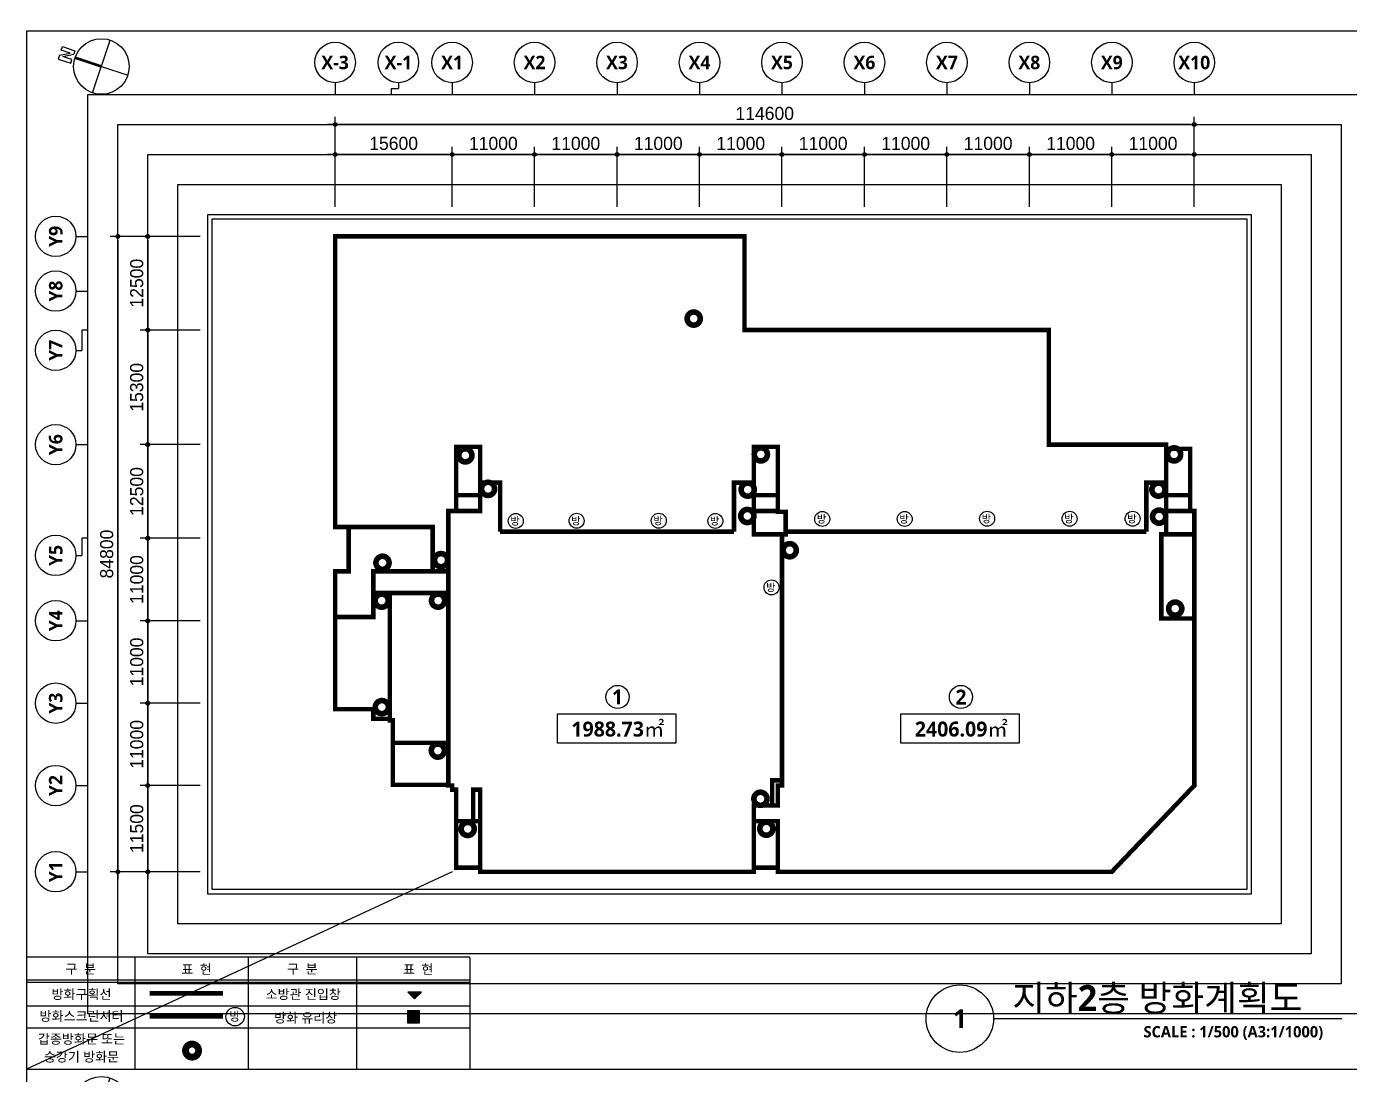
# Model space of a CAD drawing. Header units: millimetres. Extents: x 10000 to 828884, y 10000 to 287646.
# Drawn here: x 10000 to 186481, y 147769 to 287646 of the extents above; entities that cross this region are included whole.
import ezdxf
from ezdxf.enums import TextEntityAlignment as Align

# ---------------------------------------------------------------- set-up
doc = ezdxf.new("R2010")
doc.units = ezdxf.units.MM
doc.header["$LTSCALE"] = 800
doc.header["$MEASUREMENT"] = 0
doc.header["$PDSIZE"] = -5
doc.linetypes.add('HID', pattern=[2, 1.1, -0.9])
doc.linetypes.add('STD_HIDDEN', pattern=[3, 2, -1])
doc.layers.get('0').update_dxf_attribs({"linetype": 'CONTINUOUS'})
doc.layers.get('Defpoints').update_dxf_attribs({"color": 161, "linetype": 'CONTINUOUS'})
for name, color, linetype in [('A-ANNO-GRA1', 7, 'CONTINUOUS'), ('A-ANNO-NORT', 7, 'CONTINUOUS'), ('A-ANNO-NOTE', 7, 'CONTINUOUS'), ('A-ANNO-TEXT1', 7, 'CONTINUOUS'), ('A-ANNO-TEXT2', 3, 'CONTINUOUS'), ('A-ANNO-TITL', 7, 'CONTINUOUS'), ('A-CODE-FIRL', 2, 'CONTINUOUS'), ('A-CODE-FIRL2', 1, 'CONTINUOUS'), ('A-ST-AXIS-BUB', 7, 'CONTINUOUS'), ('A-ST-AXIS-DIM', 7, 'CONTINUOUS'), ('A-TEXT-면적', 3, 'CONTINUOUS'), ('AA-XXXX-TXT1', 2, 'CONTINUOUS'), ('T', 3, 'CONTINUOUS'), ('X-SEC-종$0$A-ST-AXIS-BUB', 7, 'CONTINUOUS'), ('방화구획', 2, 'CONTINUOUS'), ('방화스크린셔터', 1, 'STD_HIDDEN'), ('방화유리창', 4, 'CONTINUOUS')]:
    doc.layers.add(name, color=color, linetype=linetype)
for name, color, linetype, plot in [('Defpoint', 161, 'CONTINUOUS', False), ('G(그리드1)', 185, 'CONTINUOUS', False), ('G(그리드2)', 235, 'CONTINUOUS', False)]:
    doc.layers.add(name, color=color, linetype=linetype, plot=plot)
doc.styles.add('SH_대대리576', font='')
doc.styles.get("Standard").update_dxf_attribs({"font": 'SYMBOL'})
doc.styles.get('SH_대대리576').set_extended_font_data('NanumGothic', bold=True)
doc.dimstyles.new('SHP 500', dxfattribs={"dimscale": 500, "dimtxt": 3.5, "dimasz": 1, "dimexe": 2, "dimexo": 2, "dimgap": 1, "dimtad": 1, "dimdec": 0, "dimzin": 0, "dimdsep": 46, "dimblk": 'DIMDOT', "dimcen": 0.09, "dimclrd": 256, "dimclre": 256, "dimclrt": 3, "dimadec": 0, "dimazin": 1, "dimtfac": 1, "dimtdec": 0, "dimtix": 1, "dimtmove": 2, "dimatfit": 0, "dimldrblk": 'DIMDOT', "dimfxl": 1, "dimtolj": 1, "dimtzin": 0, "dimlwd": -1, "dimlwe": -1, "dimarcsym": 0})

# ---------------------------------------------------------------- blocks, each defined once
blk = doc.blocks.new('dr-sy-018-D-M')
at = {"layer": 'A-ANNO-NORT'}
for p, q in [((-1, 16.4), (-2.5, 16.4)), ((-2.5, 16.4), (-2.5, 11.4)), ((-1, 16.4), (1, 12.8)), ((-1, 15.09), (1.05, 11.4)), ((-1, 11.4), (-1, 15.09)), ((1, 12.8), (1, 16.4)), ((1, 16.4), (2.5, 16.4)), ((2.5, 16.4), (2.5, 11.4)), ((-2.5, 11.4), (-1, 11.4)), ((2.5, 11.4), (1.05, 11.4)), ((-10.5, 0), (10.5, 0)), ((0, 0), (0, -10.5))]:
    blk.add_line(p, q, dxfattribs=at)
at = {"layer": 'A-ANNO-NORT', "const_width": 1}
blk.add_lwpolyline([(0, 10.5), (0, 0)], dxfattribs=at)
at = {"layer": 'A-ANNO-NORT'}
blk.add_circle((0, 0), 10.5, dxfattribs=at)
blk = doc.blocks.new('*U4373')
at = {"layer": 'A-ANNO-TITL'}
blk.add_line((0, 0), (4647, 0), dxfattribs=at)
blk.add_circle((-450, 0), 450, dxfattribs=at)
at = {"layer": 'AA-XXXX-TXT1', "style": 'SH_대대리576'}
blk.add_attdef('DWG.TITLE', (250, 100), '', height=350, dxfattribs=at)
at = {"layer": 'AA-XXXX-TXT1', "color": 7, "style": 'SH_대대리576'}
blk.add_attdef('NO1', text='', height=300, dxfattribs=at).set_placement((-450, 0), align=Align.MIDDLE)
at = {"layer": 'AA-XXXX-TXT1', "style": 'SH_대대리576'}
blk.add_attdef('SCALE', text='', height=150, dxfattribs=at).set_placement((4397, -100), align=Align.TOP_RIGHT)
blk = doc.blocks.new('G$CBA52A250')
at = {"layer": 'A-ST-AXIS-BUB'}
for p, q in [((1177, 0), (1177, 525)), ((1177, 525), (1800, 525)), ((1800, 1050), (1800, 525))]:
    blk.add_line(p, q, dxfattribs=at)
blk.add_circle((1800, 2850), 1800, dxfattribs=at)
blk = doc.blocks.new('DIMDOT')
at = {"color": 0}
blk.add_line((-2, 0), (2, 0), dxfattribs=at)
for radius in [0.5, 0.25]:
    blk.add_circle((0, 0), radius, dxfattribs=at)
blk = doc.blocks.new('*D4920')
at = {"layer": 'A-ST-AXIS-DIM'}
for p, q in [((33175, 259634), (21175, 259634)), ((22175, 259134), (22175, 175334)), ((33175, 174834), (21175, 174834))]:
    blk.add_line(p, q, dxfattribs=at)
at = {"layer": 'Defpoints', "color": 0}
for p in [(34175, 259634), (22175, 174834), (34175, 174834)]:
    blk.add_point(p, dxfattribs=at)
at = {"layer": 'A-ST-AXIS-DIM', "linetype": 'ByBlock', "xscale": 500, "yscale": 500, "zscale": 500}
for p, rotation in [((22175, 259634), 90), ((22175, 174834), 270)]:
    blk.add_blockref('DIMDOT', p, dxfattribs=dict(at, rotation=rotation))
at = {"layer": 'A-ST-AXIS-DIM', "color": 3, "insert": (20709, 217234), "char_height": 1750, "attachment_point": 5, "rotation": 90}
blk.add_mtext('\\A1;84800', dxfattribs=at)
blk = doc.blocks.new('*D4921')
at = {"layer": 'A-ST-AXIS-DIM'}
for p, q in [((33175, 186334), (25175, 186334)), ((26175, 185834), (26175, 175334)), ((33175, 174834), (25175, 174834))]:
    blk.add_line(p, q, dxfattribs=at)
at = {"layer": 'Defpoints', "color": 0}
for p in [(34175, 186334), (26175, 174834), (34175, 174834)]:
    blk.add_point(p, dxfattribs=at)
at = {"layer": 'A-ST-AXIS-DIM', "linetype": 'ByBlock', "xscale": 500, "yscale": 500, "zscale": 500}
for p, rotation in [((26175, 186334), 90), ((26175, 174834), 270)]:
    blk.add_blockref('DIMDOT', p, dxfattribs=dict(at, rotation=rotation))
at = {"layer": 'A-ST-AXIS-DIM', "color": 3, "insert": (24713, 180584), "char_height": 1750, "attachment_point": 5, "rotation": 90}
blk.add_mtext('\\A1;11500', dxfattribs=at)
blk = doc.blocks.new('*D4922')
at = {"layer": 'A-ST-AXIS-DIM'}
for p, q in [((33175, 197334), (25175, 197334)), ((26175, 196834), (26175, 186834)), ((33175, 186334), (25175, 186334))]:
    blk.add_line(p, q, dxfattribs=at)
at = {"layer": 'Defpoints', "color": 0}
for p in [(34175, 197334), (26175, 186334), (34175, 186334)]:
    blk.add_point(p, dxfattribs=at)
at = {"layer": 'A-ST-AXIS-DIM', "linetype": 'ByBlock', "xscale": 500, "yscale": 500, "zscale": 500}
for p, rotation in [((26175, 197334), 90), ((26175, 186334), 270)]:
    blk.add_blockref('DIMDOT', p, dxfattribs=dict(at, rotation=rotation))
at = {"layer": 'A-ST-AXIS-DIM', "color": 3, "insert": (24715, 191834), "char_height": 1750, "attachment_point": 5, "rotation": 90}
blk.add_mtext('\\A1;11000', dxfattribs=at)
blk = doc.blocks.new('*D4923')
at = {"layer": 'A-ST-AXIS-DIM'}
for p, q in [((33175, 208334), (25175, 208334)), ((26175, 207834), (26175, 197834)), ((33175, 197334), (25175, 197334))]:
    blk.add_line(p, q, dxfattribs=at)
at = {"layer": 'Defpoints', "color": 0}
for p in [(34175, 208334), (26175, 197334), (34175, 197334)]:
    blk.add_point(p, dxfattribs=at)
at = {"layer": 'A-ST-AXIS-DIM', "linetype": 'ByBlock', "xscale": 500, "yscale": 500, "zscale": 500}
for p, rotation in [((26175, 208334), 90), ((26175, 197334), 270)]:
    blk.add_blockref('DIMDOT', p, dxfattribs=dict(at, rotation=rotation))
at = {"layer": 'A-ST-AXIS-DIM', "color": 3, "insert": (24715, 202834), "char_height": 1750, "attachment_point": 5, "rotation": 90}
blk.add_mtext('\\A1;11000', dxfattribs=at)
blk = doc.blocks.new('*D4924')
at = {"layer": 'A-ST-AXIS-DIM'}
for p, q in [((33175, 219334), (25175, 219334)), ((26175, 218834), (26175, 208834)), ((33175, 208334), (25175, 208334))]:
    blk.add_line(p, q, dxfattribs=at)
at = {"layer": 'Defpoints', "color": 0}
for p in [(34175, 219334), (26175, 208334), (34175, 208334)]:
    blk.add_point(p, dxfattribs=at)
at = {"layer": 'A-ST-AXIS-DIM', "linetype": 'ByBlock', "xscale": 500, "yscale": 500, "zscale": 500}
for p, rotation in [((26175, 219334), 90), ((26175, 208334), 270)]:
    blk.add_blockref('DIMDOT', p, dxfattribs=dict(at, rotation=rotation))
at = {"layer": 'A-ST-AXIS-DIM', "color": 3, "insert": (24715, 213834), "char_height": 1750, "attachment_point": 5, "rotation": 90}
blk.add_mtext('\\A1;11000', dxfattribs=at)
blk = doc.blocks.new('*D4925')
at = {"layer": 'A-ST-AXIS-DIM'}
for p, q in [((33175, 231834), (25175, 231834)), ((26175, 231334), (26175, 219834)), ((33175, 219334), (25175, 219334))]:
    blk.add_line(p, q, dxfattribs=at)
at = {"layer": 'Defpoints', "color": 0}
for p in [(34175, 231834), (26175, 219334), (34175, 219334)]:
    blk.add_point(p, dxfattribs=at)
at = {"layer": 'A-ST-AXIS-DIM', "linetype": 'ByBlock', "xscale": 500, "yscale": 500, "zscale": 500}
for p, rotation in [((26175, 231834), 90), ((26175, 219334), 270)]:
    blk.add_blockref('DIMDOT', p, dxfattribs=dict(at, rotation=rotation))
at = {"layer": 'A-ST-AXIS-DIM', "color": 3, "insert": (24711, 225584), "char_height": 1750, "attachment_point": 5, "rotation": 90}
blk.add_mtext('\\A1;12500', dxfattribs=at)
blk = doc.blocks.new('*D4926')
at = {"layer": 'A-ST-AXIS-DIM'}
for p, q in [((33175, 247134), (25175, 247134)), ((26175, 246634), (26175, 232334)), ((33175, 231834), (25175, 231834))]:
    blk.add_line(p, q, dxfattribs=at)
at = {"layer": 'Defpoints', "color": 0}
for p in [(34175, 247134), (26175, 231834), (34175, 231834)]:
    blk.add_point(p, dxfattribs=at)
at = {"layer": 'A-ST-AXIS-DIM', "linetype": 'ByBlock', "xscale": 500, "yscale": 500, "zscale": 500}
for p, rotation in [((26175, 247134), 90), ((26175, 231834), 270)]:
    blk.add_blockref('DIMDOT', p, dxfattribs=dict(at, rotation=rotation))
at = {"layer": 'A-ST-AXIS-DIM', "color": 3, "insert": (24709, 239484), "char_height": 1750, "attachment_point": 5, "rotation": 90}
blk.add_mtext('\\A1;15300', dxfattribs=at)
blk = doc.blocks.new('*D4927')
at = {"layer": 'A-ST-AXIS-DIM'}
for p, q in [((33175, 259634), (25175, 259634)), ((26175, 259134), (26175, 247634)), ((33175, 247134), (25175, 247134))]:
    blk.add_line(p, q, dxfattribs=at)
at = {"layer": 'Defpoints', "color": 0}
for p in [(34175, 259634), (26175, 247134), (34175, 247134)]:
    blk.add_point(p, dxfattribs=at)
at = {"layer": 'A-ST-AXIS-DIM', "linetype": 'ByBlock', "xscale": 500, "yscale": 500, "zscale": 500}
for p, rotation in [((26175, 259634), 90), ((26175, 247134), 270)]:
    blk.add_blockref('DIMDOT', p, dxfattribs=dict(at, rotation=rotation))
at = {"layer": 'A-ST-AXIS-DIM', "color": 3, "insert": (24711, 253384), "char_height": 1750, "attachment_point": 5, "rotation": 90}
blk.add_mtext('\\A1;12500', dxfattribs=at)
blk = doc.blocks.new('*D4928')
at = {"layer": 'A-ST-AXIS-DIM'}
for p, q in [((51175, 263562), (51175, 275562)), ((165775, 263562), (165775, 275562)), ((165275, 274562), (51675, 274562))]:
    blk.add_line(p, q, dxfattribs=at)
at = {"layer": 'Defpoints', "color": 0}
for p in [(51175, 274562), (51175, 262562), (165775, 262562)]:
    blk.add_point(p, dxfattribs=at)
at = {"layer": 'A-ST-AXIS-DIM', "linetype": 'ByBlock', "xscale": 500, "yscale": 500, "zscale": 500, "rotation": 180}
blk.add_blockref('DIMDOT', (51175, 274562), dxfattribs=at)
at = {"layer": 'A-ST-AXIS-DIM', "linetype": 'ByBlock', "xscale": 500, "yscale": 500, "zscale": 500}
blk.add_blockref('DIMDOT', (165775, 274562), dxfattribs=at)
at = {"layer": 'A-ST-AXIS-DIM', "color": 3, "insert": (108475, 276028), "char_height": 1750, "attachment_point": 5}
blk.add_mtext('\\A1;114600', dxfattribs=at)
blk = doc.blocks.new('*D4929')
at = {"layer": 'A-ST-AXIS-DIM'}
for p, q in [((66775, 263562), (66775, 271562)), ((77275, 270562), (67275, 270562)), ((77775, 263562), (77775, 271562))]:
    blk.add_line(p, q, dxfattribs=at)
at = {"layer": 'Defpoints', "color": 0}
for p in [(66775, 270562), (66775, 262562), (77775, 262562)]:
    blk.add_point(p, dxfattribs=at)
at = {"layer": 'A-ST-AXIS-DIM', "linetype": 'ByBlock', "xscale": 500, "yscale": 500, "zscale": 500, "rotation": 180}
blk.add_blockref('DIMDOT', (66775, 270562), dxfattribs=at)
at = {"layer": 'A-ST-AXIS-DIM', "linetype": 'ByBlock', "xscale": 500, "yscale": 500, "zscale": 500}
blk.add_blockref('DIMDOT', (77775, 270562), dxfattribs=at)
at = {"layer": 'A-ST-AXIS-DIM', "color": 3, "insert": (72275, 272022), "char_height": 1750, "attachment_point": 5}
blk.add_mtext('\\A1;11000', dxfattribs=at)
blk = doc.blocks.new('*D4930')
at = {"layer": 'A-ST-AXIS-DIM'}
for p, q in [((77775, 263562), (77775, 271562)), ((88275, 270562), (78275, 270562)), ((88775, 263562), (88775, 271562))]:
    blk.add_line(p, q, dxfattribs=at)
at = {"layer": 'Defpoints', "color": 0}
for p in [(77775, 270562), (77775, 262562), (88775, 262562)]:
    blk.add_point(p, dxfattribs=at)
at = {"layer": 'A-ST-AXIS-DIM', "linetype": 'ByBlock', "xscale": 500, "yscale": 500, "zscale": 500, "rotation": 180}
blk.add_blockref('DIMDOT', (77775, 270562), dxfattribs=at)
at = {"layer": 'A-ST-AXIS-DIM', "linetype": 'ByBlock', "xscale": 500, "yscale": 500, "zscale": 500}
blk.add_blockref('DIMDOT', (88775, 270562), dxfattribs=at)
at = {"layer": 'A-ST-AXIS-DIM', "color": 3, "insert": (83275, 272022), "char_height": 1750, "attachment_point": 5}
blk.add_mtext('\\A1;11000', dxfattribs=at)
blk = doc.blocks.new('*D4931')
at = {"layer": 'A-ST-AXIS-DIM'}
for p, q in [((88775, 263562), (88775, 271562)), ((99275, 270562), (89275, 270562)), ((99775, 263562), (99775, 271562))]:
    blk.add_line(p, q, dxfattribs=at)
at = {"layer": 'Defpoints', "color": 0}
for p in [(88775, 270562), (88775, 262562), (99775, 262562)]:
    blk.add_point(p, dxfattribs=at)
at = {"layer": 'A-ST-AXIS-DIM', "linetype": 'ByBlock', "xscale": 500, "yscale": 500, "zscale": 500, "rotation": 180}
blk.add_blockref('DIMDOT', (88775, 270562), dxfattribs=at)
at = {"layer": 'A-ST-AXIS-DIM', "linetype": 'ByBlock', "xscale": 500, "yscale": 500, "zscale": 500}
blk.add_blockref('DIMDOT', (99775, 270562), dxfattribs=at)
at = {"layer": 'A-ST-AXIS-DIM', "color": 3, "insert": (94275, 272022), "char_height": 1750, "attachment_point": 5}
blk.add_mtext('\\A1;11000', dxfattribs=at)
blk = doc.blocks.new('*D4932')
at = {"layer": 'A-ST-AXIS-DIM'}
for p, q in [((99775, 263562), (99775, 271562)), ((110275, 270562), (100275, 270562)), ((110775, 263562), (110775, 271562))]:
    blk.add_line(p, q, dxfattribs=at)
at = {"layer": 'Defpoints', "color": 0}
for p in [(99775, 270562), (99775, 262562), (110775, 262562)]:
    blk.add_point(p, dxfattribs=at)
at = {"layer": 'A-ST-AXIS-DIM', "linetype": 'ByBlock', "xscale": 500, "yscale": 500, "zscale": 500, "rotation": 180}
blk.add_blockref('DIMDOT', (99775, 270562), dxfattribs=at)
at = {"layer": 'A-ST-AXIS-DIM', "linetype": 'ByBlock', "xscale": 500, "yscale": 500, "zscale": 500}
blk.add_blockref('DIMDOT', (110775, 270562), dxfattribs=at)
at = {"layer": 'A-ST-AXIS-DIM', "color": 3, "insert": (105275, 272022), "char_height": 1750, "attachment_point": 5}
blk.add_mtext('\\A1;11000', dxfattribs=at)
blk = doc.blocks.new('*D4933')
at = {"layer": 'A-ST-AXIS-DIM'}
for p, q in [((110775, 263562), (110775, 271562)), ((121275, 270562), (111275, 270562)), ((121775, 263562), (121775, 271562))]:
    blk.add_line(p, q, dxfattribs=at)
at = {"layer": 'Defpoints', "color": 0}
for p in [(110775, 270562), (110775, 262562), (121775, 262562)]:
    blk.add_point(p, dxfattribs=at)
at = {"layer": 'A-ST-AXIS-DIM', "linetype": 'ByBlock', "xscale": 500, "yscale": 500, "zscale": 500, "rotation": 180}
blk.add_blockref('DIMDOT', (110775, 270562), dxfattribs=at)
at = {"layer": 'A-ST-AXIS-DIM', "linetype": 'ByBlock', "xscale": 500, "yscale": 500, "zscale": 500}
blk.add_blockref('DIMDOT', (121775, 270562), dxfattribs=at)
at = {"layer": 'A-ST-AXIS-DIM', "color": 3, "insert": (116275, 272022), "char_height": 1750, "attachment_point": 5}
blk.add_mtext('\\A1;11000', dxfattribs=at)
blk = doc.blocks.new('*D4934')
at = {"layer": 'A-ST-AXIS-DIM'}
for p, q in [((121775, 263562), (121775, 271562)), ((132275, 270562), (122275, 270562)), ((132775, 263562), (132775, 271562))]:
    blk.add_line(p, q, dxfattribs=at)
at = {"layer": 'Defpoints', "color": 0}
for p in [(121775, 270562), (121775, 262562), (132775, 262562)]:
    blk.add_point(p, dxfattribs=at)
at = {"layer": 'A-ST-AXIS-DIM', "linetype": 'ByBlock', "xscale": 500, "yscale": 500, "zscale": 500, "rotation": 180}
blk.add_blockref('DIMDOT', (121775, 270562), dxfattribs=at)
at = {"layer": 'A-ST-AXIS-DIM', "linetype": 'ByBlock', "xscale": 500, "yscale": 500, "zscale": 500}
blk.add_blockref('DIMDOT', (132775, 270562), dxfattribs=at)
at = {"layer": 'A-ST-AXIS-DIM', "color": 3, "insert": (127275, 272022), "char_height": 1750, "attachment_point": 5}
blk.add_mtext('\\A1;11000', dxfattribs=at)
blk = doc.blocks.new('*D4935')
at = {"layer": 'A-ST-AXIS-DIM'}
for p, q in [((132775, 263562), (132775, 271562)), ((143275, 270562), (133275, 270562)), ((143775, 263562), (143775, 271562))]:
    blk.add_line(p, q, dxfattribs=at)
at = {"layer": 'Defpoints', "color": 0}
for p in [(132775, 270562), (132775, 262562), (143775, 262562)]:
    blk.add_point(p, dxfattribs=at)
at = {"layer": 'A-ST-AXIS-DIM', "linetype": 'ByBlock', "xscale": 500, "yscale": 500, "zscale": 500, "rotation": 180}
blk.add_blockref('DIMDOT', (132775, 270562), dxfattribs=at)
at = {"layer": 'A-ST-AXIS-DIM', "linetype": 'ByBlock', "xscale": 500, "yscale": 500, "zscale": 500}
blk.add_blockref('DIMDOT', (143775, 270562), dxfattribs=at)
at = {"layer": 'A-ST-AXIS-DIM', "color": 3, "insert": (138275, 272022), "char_height": 1750, "attachment_point": 5}
blk.add_mtext('\\A1;11000', dxfattribs=at)
blk = doc.blocks.new('*D4936')
at = {"layer": 'A-ST-AXIS-DIM'}
for p, q in [((143775, 263562), (143775, 271562)), ((154275, 270562), (144275, 270562)), ((154775, 263562), (154775, 271562))]:
    blk.add_line(p, q, dxfattribs=at)
at = {"layer": 'Defpoints', "color": 0}
for p in [(143775, 270562), (143775, 262562), (154775, 262562)]:
    blk.add_point(p, dxfattribs=at)
at = {"layer": 'A-ST-AXIS-DIM', "linetype": 'ByBlock', "xscale": 500, "yscale": 500, "zscale": 500, "rotation": 180}
blk.add_blockref('DIMDOT', (143775, 270562), dxfattribs=at)
at = {"layer": 'A-ST-AXIS-DIM', "linetype": 'ByBlock', "xscale": 500, "yscale": 500, "zscale": 500}
blk.add_blockref('DIMDOT', (154775, 270562), dxfattribs=at)
at = {"layer": 'A-ST-AXIS-DIM', "color": 3, "insert": (149275, 272022), "char_height": 1750, "attachment_point": 5}
blk.add_mtext('\\A1;11000', dxfattribs=at)
blk = doc.blocks.new('*D4937')
at = {"layer": 'A-ST-AXIS-DIM'}
for p, q in [((154775, 263562), (154775, 271562)), ((165275, 270562), (155275, 270562)), ((165775, 263562), (165775, 271562))]:
    blk.add_line(p, q, dxfattribs=at)
at = {"layer": 'Defpoints', "color": 0}
for p in [(154775, 270562), (154775, 262562), (165775, 262562)]:
    blk.add_point(p, dxfattribs=at)
at = {"layer": 'A-ST-AXIS-DIM', "linetype": 'ByBlock', "xscale": 500, "yscale": 500, "zscale": 500, "rotation": 180}
blk.add_blockref('DIMDOT', (154775, 270562), dxfattribs=at)
at = {"layer": 'A-ST-AXIS-DIM', "linetype": 'ByBlock', "xscale": 500, "yscale": 500, "zscale": 500}
blk.add_blockref('DIMDOT', (165775, 270562), dxfattribs=at)
at = {"layer": 'A-ST-AXIS-DIM', "color": 3, "insert": (160275, 272022), "char_height": 1750, "attachment_point": 5}
blk.add_mtext('\\A1;11000', dxfattribs=at)
blk = doc.blocks.new('*D4938')
at = {"layer": 'A-ST-AXIS-DIM'}
for p, q in [((51175, 263562), (51175, 271562)), ((66275, 270562), (51675, 270562)), ((66775, 263562), (66775, 271562))]:
    blk.add_line(p, q, dxfattribs=at)
at = {"layer": 'Defpoints', "color": 0}
for p in [(51175, 270562), (51175, 262562), (66775, 262562)]:
    blk.add_point(p, dxfattribs=at)
at = {"layer": 'A-ST-AXIS-DIM', "linetype": 'ByBlock', "xscale": 500, "yscale": 500, "zscale": 500, "rotation": 180}
blk.add_blockref('DIMDOT', (51175, 270562), dxfattribs=at)
at = {"layer": 'A-ST-AXIS-DIM', "linetype": 'ByBlock', "xscale": 500, "yscale": 500, "zscale": 500}
blk.add_blockref('DIMDOT', (66775, 270562), dxfattribs=at)
at = {"layer": 'A-ST-AXIS-DIM', "color": 3, "insert": (58975, 272028), "char_height": 1750, "attachment_point": 5}
blk.add_mtext('\\A1;15600', dxfattribs=at)
blk = doc.blocks.new('A-ST-AXIS-BUB-1')
at = {"layer": 'A-ST-AXIS-BUB'}
blk.add_line((0, 350), (0, 0), dxfattribs=at)
blk.add_circle((0, 950), 600, dxfattribs=at)
blk = doc.blocks.new('A-ST-AXIS-BUB-2')
at = {"layer": 'X-SEC-종$0$A-ST-AXIS-BUB'}
blk.add_line((1800, 1050, -103000), (1800, 525, -103000), dxfattribs=at)
at = {"layer": 'X-SEC-종$0$A-ST-AXIS-BUB', "elevation": -103000}
blk.add_lwpolyline([(3323, 0), (3323, 525), (1800, 525)], dxfattribs=at)
at = {"layer": 'X-SEC-종$0$A-ST-AXIS-BUB'}
blk.add_circle((1800, 2850, -103000), 1800, dxfattribs=at)
blk = doc.blocks.new('A$C104A7F56')
at = {"layer": '방화유리창'}
h = blk.add_hatch(color=256, dxfattribs=at)
h.dxf.hatch_style = 1
h.paths.add_polyline_path([(0, 0), (1600, 0), (1600, 1600), (0, 1600)])
blk.add_lwpolyline([(0, 0), (1600, 0), (1600, 1600), (0, 1600)], close=True, dxfattribs=at)

msp = doc.modelspace()

# ---------------------------------------------------------------- hatches: boundary and pattern name
at = {"layer": 'A-CODE-FIRL'}
h = msp.add_hatch(color=256, dxfattribs=at)
h.dxf.hatch_style = 1
h.paths.add_polyline_path([(61772.9, 157882.7), (62672.9, 158782.7), (60872.9, 158782.7)])

# ---------------------------------------------------------------- linework, layer by layer
for points in [[(80840.1, 195899.1), (96623.5, 195899.1), (96623.5, 192010.8), (80840.1, 192010.8)], [(126651.5, 195899.1), (142434.9, 195899.1), (142434.9, 192010.8), (126651.5, 192010.8)]]:
    msp.add_lwpolyline(points, close=True)
for centre, radius in [((75271.4, 221647.1), 1000), ((83386.5, 221674.4, -103000), 1000), ((94348, 221685.5, -103000), 1000), ((101893.2, 221647.1), 1000), ((116143.2, 221914.6, -103000), 1000), ((127143.2, 221914.6, -103000), 1000), ((138143.2, 221951.6, -103000), 1000), ((149143.2, 221951.6, -103000), 1000), ((157541.2, 221947.5), 1000), ((109379.5, 212783.9), 1000), ((88840.5, 198157.6), 1545.6), ((134651.9, 198157.6), 1545.6), ((37827.8, 155499.6), 1236.8)]:
    msp.add_circle(centre, radius)
at = {"layer": 'A-ANNO-GRA1'}
for p, q in [((10000, 163500), (39573.2, 163500)), ((24462.1, 163500), (24462.1, 148500)), ((39573.2, 163500), (69146.4, 163500)), ((39573.2, 163410.2), (39573.2, 148500)), ((54035.3, 163500), (54035.3, 148500)), ((69146.4, 163410.2), (69146.4, 148500)), ((10000, 160428.2), (39573.2, 160428.2)), ((10000, 160078.2), (39573.2, 160078.2)), ((39573.2, 160428.2), (69146.4, 160428.2)), ((39573.2, 160078.2), (69146.4, 160078.2)), ((10000, 148500), (365000, 148500)), ((10000, 148500), (39573.2, 148500)), ((39573.2, 148500), (69146.4, 148500))]:
    msp.add_line(p, q, dxfattribs=at)
at = {"layer": 'A-ANNO-GRA1', "color": 8}
for p, q in [((10000, 156933.5), (39573.2, 156933.5)), ((39573.2, 156933.5), (69146.4, 156933.5)), ((10000, 154010.9), (39573.2, 154010.9)), ((10000, 154010.9), (39573.2, 154010.9)), ((39573.2, 154010.9), (69146.4, 154010.9)), ((39573.2, 154010.9), (69146.4, 154010.9))]:
    msp.add_line(p, q, dxfattribs=at)
at = {"layer": 'A-CODE-FIRL'}
msp.add_lwpolyline([(61772.9, 157882.7), (62672.9, 158782.7), (60872.9, 158782.7), (61772.9, 157882.7)], dxfattribs=at)
at = {"layer": 'A-CODE-FIRL2', "const_width": 1750}
for points in [[(98624.7, 248661, 1), (99374.7, 248661, 1)], [(68174.1, 230403.3, 1), (68924.1, 230403.3, 1)], [(107580.7, 230535.3, 1), (108330.7, 230535.3, 1)], [(162707.7, 230535.3, 1), (163457.7, 230535.3, 1)], [(71196.1, 225937.3, 1), (71946.1, 225937.3, 1)], [(105826.4, 225831.3, 1), (106576.4, 225831.3, 1)], [(160617.1, 225831.3, 1), (161367.1, 225831.3, 1)], [(105781.8, 222315.3, 1), (106531.8, 222315.3, 1)], [(160709.1, 222225.3, 1), (161459.1, 222225.3, 1)], [(111430.1, 217742.3, 1), (112180.1, 217742.3, 1)], [(57115.8, 216066.9, 1), (57865.8, 216066.9, 1)], [(64921.6, 216417.7, 1), (65671.6, 216417.7, 1)], [(57008.8, 211017.8, 1), (57758.8, 211017.8, 1)], [(64532.7, 211018, 1), (65282.7, 211018, 1)], [(162853.8, 209947, 1), (163603.8, 209947, 1)], [(57029.8, 196802.9, 1), (57779.8, 196802.9, 1)], [(64498.7, 191004.8, 1), (65248.7, 191004.8, 1)], [(107531.1, 184571.3, 1), (108281.1, 184571.3, 1)], [(68484.1, 180548.3, 1), (69234.1, 180548.3, 1)], [(108316.1, 180584.3, 1), (109066.1, 180584.3, 1)], [(32089.3, 150511.3, 1), (32089.3, 151421.3, 1)]]:
    msp.add_lwpolyline(points, format="xyb", close=True, dxfattribs=at)
at = {"layer": 'Defpoint'}
msp.add_lwpolyline([(10000, 10000), (365000, 10000), (365000, 287000), (10000, 287000)], close=True, dxfattribs=at)
at = {"layer": 'Defpoint', "elevation": 103000}
for points in [[(107025, 219858.9), (107025, 226753.9), (104375, 226753.9), (104375, 220228.9), (73175, 220228.9), (73172.7, 226753.9), (70525, 226753.9), (70525, 222983.9), (66275, 222983.9), (66275, 208633.9), (66275, 208633.9), (66275, 208633.9), (66275, 208633.9), (66275, 186333.9), (66775, 186333.9), (66775, 185783.9), (67325, 185783.9), (67325, 181583.9), (69575, 181583.9), (69575, 185783.9), (70525, 185783.9), (70525, 174833.9), (107025, 174833.9), (107025, 183683.9), (109475, 183683.9), (109475, 187033.9), (110775, 187033.9), (110775, 208633.9), (110775, 219858.9), (107025, 219858.9)], [(110225, 183683.9), (110225, 186333.9), (110775, 186333.9), (110775, 187033.9), (110775, 208633.9), (110775, 219833.9), (111275, 219833.9), (111275, 220228.4), (159375, 220228.4), (159375, 226753.9), (162025, 226753.9), (162025, 226753.9), (162025, 226753.9), (162025, 219858.9), (161375, 219858.9), (161375, 208633.9), (165775, 208633.9), (165775, 186333.9), (154775, 174833.9), (110225, 174833.9), (110225, 181583.9), (107025, 181583.9), (107025, 183683.9), (110225, 183683.9)]]:
    msp.add_lwpolyline(points, dxfattribs=at)
at = {"layer": 'G(그리드1)'}
msp.add_line((66775, 174833.9), (10000, 148500), dxfattribs=at)
for points in [[(18175, 278562.5), (189375, 278562.5), (189375, 155862.5), (18175, 155862.5)], [(22175, 274562.5), (185375, 274562.5), (185375, 159862.5), (22175, 159862.5)], [(26175, 270562.5), (181375, 270562.5), (181375, 163862.5), (26175, 163862.5)], [(30175, 266562.5), (177375, 266562.5), (177375, 167862.5), (30175, 167862.5)], [(34175, 262562.5), (173375, 262562.5), (173375, 171862.5), (34175, 171862.5)]]:
    msp.add_lwpolyline(points, close=True, dxfattribs=at)
at = {"layer": 'G(그리드2)'}
msp.add_lwpolyline([(34775, 261962.5), (172775, 261962.5), (172775, 172462.5), (34775, 172462.5)], close=True, dxfattribs=at)
at = {"layer": 'X-SEC-종$0$A-ST-AXIS-BUB'}
msp.add_line((16600, 244418.3), (17387.5, 244418.3), dxfattribs=at)
msp.add_lwpolyline([(18175, 247133.9), (17387.5, 247133.9), (17387.5, 244418.3)], dxfattribs=at)
msp.add_circle((13900, 244418.3), 2700, dxfattribs=at)
at = {"layer": '방화구획', "elevation": 103000}
for points in [[(159375, 220228.4, 600, 600, 0), (159375, 226753.9, 600, 600, 0), (162025, 226753.9, 600, 600, 0), (162025, 231283.9, 600, 600, 0), (162025, 231283.9, 600, 600, 0), (162025, 231833.9, 600, 600, 0), (146375, 231833.9, 600, 0, 0), (146375, 231833.9, 600, 600, 0), (146375, 247133.9, 600, 600, 0), (105775, 247133.9, 600, 600, 0), (105775, 259633.9, 600, 600, 0), (99775, 259633.9, 600, 600, 0), (51175, 259633.9, 600, 600, 0), (51175, 220833.9, 600, 600, 0), (52475, 220833.9, 600, 600, 0), (52975, 220833.9, 600, 600, 0), (64175, 220833.9, 600, 600, 0), (64175, 214933.9, 600, 600, 0), (66275, 214933.9, 600, 600, 0), (66275, 222983.9, 600, 600, 0), (67325, 222983.9, 600, 600, 0), (67325, 225083.9, 600, 600, 0), (67325, 231533.9, 600, 600, 0), (70525, 231533.9, 600, 600, 0), (70525, 226753.9, 600, 600, 0)], [(107025, 226753.9, 600, 600, 0), (107025, 231533.9, 600, 600, 0), (110225, 231533.9, 600, 600, 0), (110225, 222858.9, 600, 600, 0), (111275, 222858.9, 600, 600, 0), (111275, 219833.9, 600, 600, 0)]]:
    msp.add_lwpolyline(points, format="xyseb", dxfattribs=at)
at = {"layer": '방화구획', "const_width": 600, "elevation": 103000}
for points in [[(67325, 231533.9), (70525, 231533.9), (70525, 225083.9), (67325, 225083.9)], [(107025, 231533.9), (110225, 231533.9), (110225, 225083.9), (107025, 225083.9)], [(162025, 231283.9), (165225, 231283.9), (165225, 225083.9), (162025, 225083.9)], [(70525, 222983.9), (67325, 222983.9), (67325, 225083.9), (70525, 225083.9)], [(107025, 225083.9), (110225, 225083.9), (110225, 222983.9), (107025, 222983.9)], [(162025, 225083.9), (165225, 225083.9), (165225, 222983.9), (162025, 222983.9)], [(107025, 222983.9), (107025, 219858.9), (111275, 219858.9), (111275, 222858.9), (110225, 222858.9), (110225, 222983.9)], [(162025, 222983.9), (165775, 222983.9), (165775, 219858.9), (162025, 219858.9)], [(51175, 214933.9), (51175, 208833.9), (56275, 208833.9), (56275, 214933.9), (64175, 214933.9), (64175, 220833.9), (52975, 220833.9), (52975, 214933.9)], [(161375, 219858.9), (165775, 219858.9), (165775, 208633.9), (161375, 208633.9)], [(56275, 214933.9), (66275, 214933.9), (66275, 212033.9), (56275, 212033.9)], [(51175, 208833.9), (51175, 196533.9), (56275, 196533.9), (56275, 195233.9), (58475, 195233.9), (58475, 212033.9), (56275, 212033.9), (56275, 208833.9), (51175, 208833.9)], [(58875, 192033.9), (58875, 195033.9), (58475, 195033.9), (58475, 212033.9), (66275, 212033.9), (66275, 192033.9)], [(58875, 192033.9), (66275, 192033.9), (66275, 186433.9), (58875, 186433.9), (58875, 192033.9)], [(109475, 183683.9), (110225, 183683.9), (110225, 186333.9), (110775, 186333.9), (110775, 187033.9), (109475, 187033.9)], [(69575, 181583.9), (67325, 181583.9), (67325, 175383.9), (70525, 175383.9), (70525, 181583.9), (69575, 181583.9)]]:
    msp.add_lwpolyline(points, close=True, dxfattribs=at)
for points in [[(73175, 220228.9), (73175, 226753.9), (70525, 226753.9), (70525, 222983.9), (66275, 222983.9), (66275, 186333.9), (66775, 186333.9), (66775, 185783.9), (67325, 185783.9), (67325, 181583.9), (69575, 181583.9), (69575, 185783.9), (70525, 185783.9), (70525, 174833.9), (107025, 174833.9), (107025, 183683.9), (109475, 183683.9), (109475, 187033.9), (110775, 187033.9), (110775, 208633.9), (110775, 219858.9), (107025, 219858.9), (107025, 226753.9), (104375, 226753.9), (104375, 220228.9)], [(159375, 220228.4), (159375, 226753.9), (162025, 226753.9), (162025, 219858.9), (161320.3, 219858.9)]]:
    msp.add_lwpolyline(points, dxfattribs=at)
at = {"layer": '방화구획', "const_width": 600}
for points in [[(111275, 220228.4), (111275, 219833.9), (110775, 219833.9), (110775, 208633.9), (110775, 187033.9), (110775, 186333.9), (110225, 186333.9), (110225, 183683.9), (107025, 183683.9), (107025, 181583.9), (110225, 181583.9), (110225, 174833.9), (154775, 174833.9), (165775, 186333.9), (165775, 208633.9), (161375, 208633.9), (161375, 219858.9), (161320.3, 219858.9)], [(26417.8, 158608.3), (36195.7, 158608.3)]]:
    msp.add_lwpolyline(points, dxfattribs=at)
msp.add_lwpolyline([(110225, 175383.9), (107025, 175383.9), (107025, 181583.9), (110225, 181583.9)], close=True, dxfattribs=at)
at = {"layer": '방화스크린셔터', "linetype": 'HID', "ltscale": 500, "const_width": 600, "elevation": 103000}
for points in [[(104375, 220228.9), (73175, 220228.9)], [(159375, 220228.4), (111275, 220228.4)]]:
    msp.add_lwpolyline(points, dxfattribs=at)
at = {"layer": '방화스크린셔터', "linetype": 'HID', "ltscale": 500, "const_width": 600}
for points in [[(110775, 208733.9), (110775, 216833.9)], [(26417.8, 155510.7), (36195.7, 155510.7)]]:
    msp.add_lwpolyline(points, dxfattribs=at)

# ---------------------------------------------------------------- block references
at = {"xscale": 1.5, "yscale": 1.5, "zscale": 1.5}
msp.add_blockref('G$CBA52A250', (56909.3, 278562.5), dxfattribs=at)
ref = msp.add_blockref('*U4373', (138995, 155229.6), dxfattribs=dict(xscale=10, yscale=10, zscale=10))
ref.add_attrib('SCALE', 'SCALE : 1/500 (A3:1/1000)', dxfattribs={"layer": 'A-ANNO-TITL', "height": 1500, "style": 'SH_대대리576'}).set_placement((182962, 154229.6), align=Align.TOP_RIGHT)
ref.add_attrib('DWG.TITLE', '지하2층 방화계획도', (141495, 156229.6), dxfattribs={"layer": 'A-ANNO-TITL', "height": 3479.08, "style": 'SH_대대리576'})
ref.add_attrib('NO1', '1', dxfattribs={"layer": 'A-ANNO-TITL', "color": 7, "height": 2500, "style": 'SH_대대리576'}).set_placement((134495, 155229.6), align=Align.MIDDLE)
msp.add_blockref('A$C104A7F56', (60804.5, 154672.2))
at = {"layer": 'A-ANNO-NORT', "xscale": 352.8000000000371, "yscale": 352.8000000000371, "zscale": 352.8000000000371, "rotation": 71.5319309375383}
for p in [(20000, 282300), (20000, 143800)]:
    msp.add_blockref('dr-sy-018-D-M', p, dxfattribs=at)
at = {"layer": 'A-ST-AXIS-BUB', "xscale": 4.5, "yscale": 4.5, "zscale": 4.5}
for p in [(51175, 278562.5), (66775, 278562.5), (77775, 278562.5), (88775, 278562.5), (99775, 278562.5), (110775, 278562.5), (121775, 278562.5), (132775, 278562.5), (143775, 278562.5), (154775, 278562.5), (165775, 278562.5)]:
    msp.add_blockref('A-ST-AXIS-BUB-1', p, dxfattribs=at)
at = {"layer": 'A-ST-AXIS-BUB'}
for name, p, xscale, yscale, zscale, rotation in [('A-ST-AXIS-BUB-1', (18175, 259633.9), 4.5, 4.5, 4.5, 90), ('A-ST-AXIS-BUB-1', (18175, 252333.9), 4.5, 4.5, 4.5, 90), ('A-ST-AXIS-BUB-1', (18175, 231833.9), 4.5, 4.5, 4.5, 90), ('A-ST-AXIS-BUB-2', (18175, 214349.6), 1.5, 1.5, 1.5, 90.00000000000001), ('A-ST-AXIS-BUB-1', (18175, 208333.9), 4.5, 4.5, 4.5, 90), ('A-ST-AXIS-BUB-1', (18175, 197333.9), 4.5, 4.5, 4.5, 90), ('A-ST-AXIS-BUB-1', (18175, 186333.9), 4.5, 4.5, 4.5, 90), ('A-ST-AXIS-BUB-1', (18175, 174833.9), 4.5, 4.5, 4.5, 90)]:
    msp.add_blockref(name, p, dxfattribs=dict(at, xscale=xscale, yscale=yscale, zscale=zscale, rotation=rotation))

# ---------------------------------------------------------------- texts
at = {"layer": 'A-ANNO-NOTE', "style": 'SH_대대리576'}
for s, p in [('구  분', (17229.3, 161852.9)), ('표  현', (32684.7, 161852.9)), ('구  분', (46802.5, 161852.9)), ('표  현', (62257.9, 161852.9)), ('방화구획선', (17345.5, 158505.6)), ('소방관 진입창', (46918.7, 158505.6)), ('방화스크린셔터', (17345.5, 155583)), ('방화 유리창', (47243.2, 155361)), ('갑종방화문 또는', (17345.5, 152531.8)), ('승강기 방화문', (17345.5, 150149))]:
    msp.add_text(s, height=1275, dxfattribs=at).set_placement(p, align=Align.MIDDLE)
at = {"layer": 'A-ANNO-TEXT1', "style": 'SH_대대리576'}
for s, p in [('X-3', (51175, 282837.5)), ('X-1', (59609.3, 282837.5)), ('X1', (66775, 282837.5)), ('X2', (77775, 282837.5)), ('X3', (88775, 282837.5)), ('X4', (99775, 282837.5)), ('X5', (110775, 282837.5)), ('X6', (121775, 282837.5)), ('X7', (132775, 282837.5)), ('X8', (143775, 282837.5)), ('X9', (154775, 282837.5)), ('X10', (165775, 282837.5))]:
    msp.add_text(s, height=1800, dxfattribs=at).set_placement(p, align=Align.MIDDLE_CENTER)
for s, p in [('Y9', (13900, 259633.9)), ('Y8', (13900, 252333.9)), ('Y7', (13900, 244418.3)), ('Y6', (13900, 231833.9)), ('Y5', (13900, 217049.6)), ('Y4', (13900, 208333.9)), ('Y3', (13900, 197333.9)), ('Y2', (13900, 186333.9)), ('Y1', (13900, 174833.9))]:
    msp.add_text(s, height=1800, rotation=90, dxfattribs=at).set_placement(p, align=Align.MIDDLE_CENTER)
at = {"layer": 'A-ANNO-TEXT2', "style": 'SH_대대리576'}
for p in [(115423.5, 221406.1, -103000), (126423.5, 221406.1, -103000), (137423.5, 221443.1, -103000), (148423.5, 221443.1, -103000), (156821.5, 221438.9), (74551.7, 221138.5), (82666.8, 221165.8, -103000), (93628.3, 221177, -103000), (101173.5, 221138.5), (108659.8, 212275.4)]:
    msp.add_text('방', height=1000, dxfattribs=at).set_placement(p)
at = {"layer": 'A-TEXT-면적', "ltscale": 3, "style": 'SH_대대리576'}
for s, p in [('1', (88840.5, 198157.6)), ('2', (134651.9, 198157.6)), ('1988.73㎡', (88887.1, 194047.3)), ('2406.09㎡', (134698.6, 194047.3))]:
    msp.add_text(s, height=2000, dxfattribs=at).set_placement(p, align=Align.MIDDLE)
at = {"layer": 'T', "style": 'SH_대대리576'}
msp.add_text('방', height=1166.4, dxfattribs=at).set_placement((37041.7, 154948.9))

# ---------------------------------------------------------------- dimensions: what is measured, and where the dimension line sits
at = {"layer": 'A-ST-AXIS-DIM'}
for base, p1, p2, picture, middle in [((51175, 274562.5), (165775, 262562.5), (51175, 262562.5), '*D4928', (108475, 276028.2)), ((51175, 270562.5), (66775, 262562.5), (51175, 262562.5), '*D4938', (58975, 272028.2)), ((66775, 270562.5), (77775, 262562.5), (66775, 262562.5), '*D4929', (72275, 272022)), ((77775, 270562.5), (88775, 262562.5), (77775, 262562.5), '*D4930', (83275, 272022)), ((88775, 270562.5), (99775, 262562.5), (88775, 262562.5), '*D4931', (94275, 272022)), ((99775, 270562.5), (110775, 262562.5), (99775, 262562.5), '*D4932', (105275, 272022)), ((110775, 270562.5), (121775, 262562.5), (110775, 262562.5), '*D4933', (116275, 272022)), ((121775, 270562.5), (132775, 262562.5), (121775, 262562.5), '*D4934', (127275, 272022)), ((132775, 270562.5), (143775, 262562.5), (132775, 262562.5), '*D4935', (138275, 272022)), ((143775, 270562.5), (154775, 262562.5), (143775, 262562.5), '*D4936', (149275, 272022)), ((154775, 270562.5), (165775, 262562.5), (154775, 262562.5), '*D4937', (160275, 272022))]:
    dim = msp.add_linear_dim(base=base, p1=p1, p2=p2, dimstyle='SHP 500', dxfattribs=at)
    dim.commit()
    dim.dimension.update_dxf_attribs({"geometry": picture, "text_midpoint": middle})
for base, p1, p2, picture, middle in [((22175, 174833.9), (34175, 259633.9), (34175, 174833.9), '*D4920', (20709.3, 217233.9)), ((26175, 247133.9), (34175, 259633.9), (34175, 247133.9), '*D4927', (24710.5, 253383.9)), ((26175, 231833.9), (34175, 247133.9), (34175, 231833.9), '*D4926', (24709.3, 239483.9)), ((26175, 219333.9), (34175, 231833.9), (34175, 219333.9), '*D4925', (24710.5, 225583.9)), ((26175, 208333.9), (34175, 219333.9), (34175, 208333.9), '*D4924', (24715.5, 213833.9)), ((26175, 197333.9), (34175, 208333.9), (34175, 197333.9), '*D4923', (24715.5, 202833.9)), ((26175, 186333.9), (34175, 197333.9), (34175, 186333.9), '*D4922', (24715.5, 191833.9)), ((26175, 174833.9), (34175, 186333.9), (34175, 174833.9), '*D4921', (24713, 180583.9))]:
    dim = msp.add_linear_dim(base=base, p1=p1, p2=p2, angle=90, dimstyle='SHP 500', dxfattribs=at)
    dim.commit()
    dim.dimension.update_dxf_attribs({"geometry": picture, "text_midpoint": middle})

doc.saveas('drawing.dxf')
